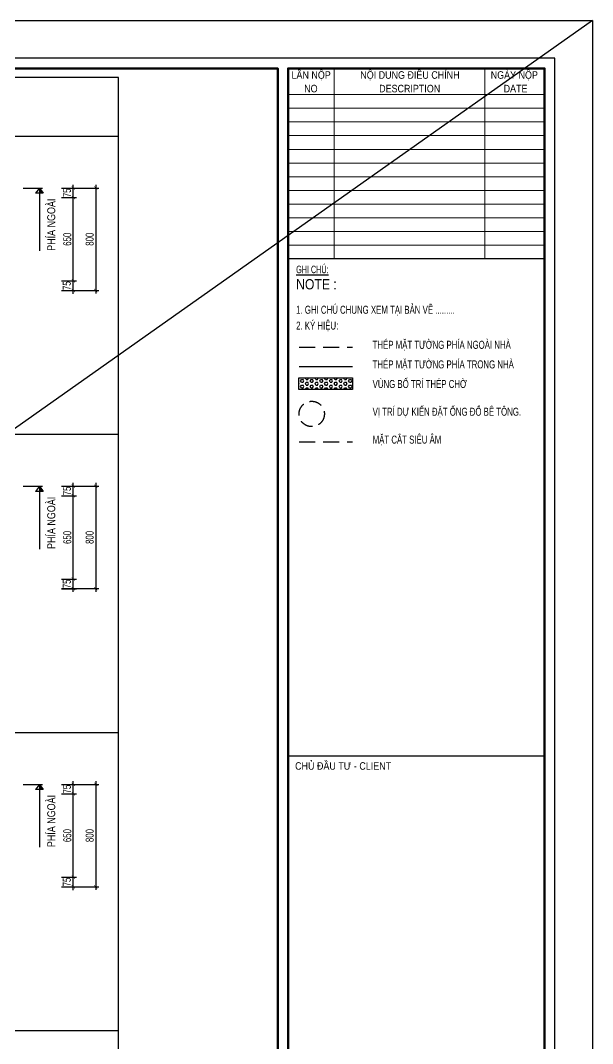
# Model space of a CAD drawing. Extents: x 21 to 2225438, y -14 to 594976.
# Drawn here: x 2220970 to 2225438, y 586987 to 594976 of the extents above; entities that cross this region are included whole.
import ezdxf
from ezdxf.enums import TextEntityAlignment as Align

# ---------------------------------------------------------------- set-up
doc = ezdxf.new("R2010")
doc.units = 0
doc.header["$LTSCALE"] = 1000
doc.header["$MEASUREMENT"] = 0
doc.header["$PDMODE"] = 3
doc.linetypes.add('HIDDEN', pattern=[0.375, 0.25, -0.125])
doc.layers.get('0').update_dxf_attribs({"linetype": 'CONTINUOUS'})
doc.layers.get('Defpoints').update_dxf_attribs({"linetype": 'CONTINUOUS'})
for name, color, linetype in [('CDC -TEXT KHUNG', 7, 'CONTINUOUS'), ('CDC-KHUNGTEN', 7, 'CONTINUOUS'), ('CDC.02.DIM', 1, 'CONTINUOUS'), ('CDC.03.BORDER', 3, 'CONTINUOUS'), ('CDC.04.HIDDEN', 8, 'HIDDEN'), ('CDC.05.STEEL', 4, 'CONTINUOUS'), ('CDC.06.TEXT', 2, 'CONTINUOUS'), ('CDC.10.HATCH', 9, 'CONTINUOUS'), ('CDC.11.NOTE', 8, 'CONTINUOUS'), ('CDC.15.NOPLOT', 87, 'CONTINUOUS')]:
    doc.layers.add(name, color=color, linetype=linetype)
doc.layers.add('KCS_Plotter', color=11, linetype='CONTINUOUS', plot=False)
doc.styles.add('ARIAL', font='arial.ttf', dxfattribs={"width": 0.6})
doc.styles.add('Arial_4', font='arial.ttf', dxfattribs={"width": 0.75, "height": 3})
doc.styles.add('KT CDC', font='arial.ttf', dxfattribs={"width": 0.85, "height": 200})
doc.styles.add('SMTEXT', font='arial.ttf', dxfattribs={"width": 0.7})
doc.dimstyles.new('DIM25', dxfattribs={"dimscale": 25, "dimtxt": 2.5, "dimasz": 1, "dimexe": 1, "dimexo": 0, "dimgap": 0.6, "dimtad": 1, "dimdec": 0, "dimzin": 13, "dimdsep": 46, "dimtxsty": 'SMTEXT', "dimblk": 'ARCHTICK', "dimblk1": 'ARCHTICK', "dimblk2": 'DOT', "dimcen": 0, "dimdle": 1, "dimclrd": 1, "dimclre": 1, "dimclrt": 2, "dimadec": 0, "dimazin": 0, "dimtfac": 1, "dimtdec": 0, "dimtix": 1, "dimtmove": 2, "dimatfit": 3, "dimldrblk": 'DOT', "dimfxl": 1, "dimtolj": 1, "dimtzin": 13, "dimarcsym": 0})

# ---------------------------------------------------------------- blocks, each defined once
blk = doc.blocks.new('_ARCHTICK')
at = {"color": 0, "linetype": 'ByBlock', "const_width": 0.15}
blk.add_lwpolyline([(-0.5, -0.5), (0.5, 0.5)], dxfattribs=at)
blk = doc.blocks.new('*D109')
at = {"layer": 'CDC.02.DIM', "color": 1, "lineweight": -2, "transparency": 16777216}
for p, q in [((2221383.2, 592917.6), (2221383.2, 593618.1)), ((2221289.6, 593593.1), (2221408.2, 593593.1)), ((2221289.6, 592942.6), (2221408.2, 592942.6))]:
    blk.add_line(p, q, dxfattribs=at)
at = {"layer": 'Defpoints', "color": 0, "transparency": 16777216}
for p in [(2221289.6, 593593.1), (2221383.2, 593593.1), (2221289.6, 592942.6)]:
    blk.add_point(p, dxfattribs=at)
at = {"layer": 'CDC.02.DIM', "color": 1, "lineweight": -2, "transparency": 16777216, "xscale": 25, "yscale": 25, "zscale": 25}
for p, rotation in [((2221383.2, 593593.1), 90), ((2221383.2, 592942.6), 270)]:
    blk.add_blockref('_ARCHTICK', p, dxfattribs=dict(at, rotation=rotation))
at = {"layer": 'CDC.02.DIM', "color": 2, "transparency": 16777216, "insert": (2221336.3, 593267.9), "char_height": 62.5, "attachment_point": 5, "rotation": 90, "style": 'SMTEXT'}
blk.add_mtext('\\A1;650', dxfattribs=at)
blk = doc.blocks.new('_Dot')
at = {"color": 0, "linetype": 'ByBlock', "lineweight": -2}
blk.add_line((-0.5, 0), (-1, 0), dxfattribs=at)
at = {"color": 0, "linetype": 'ByBlock', "const_width": 0.5}
blk.add_lwpolyline([(-0.25, 0, 1), (0.25, 0, 1)], format="xyb", close=True, dxfattribs=at)
blk = doc.blocks.new('*D110')
at = {"layer": 'CDC.02.DIM', "color": 1, "lineweight": -2, "transparency": 16777216}
for p, q in [((2221557.9, 593693.1), (2221557.9, 592843.1)), ((2221289.6, 593668.1), (2221582.9, 593668.1)), ((2221289.6, 592868.1), (2221582.9, 592868.1))]:
    blk.add_line(p, q, dxfattribs=at)
at = {"layer": 'Defpoints', "color": 0, "transparency": 16777216}
for p in [(2221289.6, 593668.1), (2221289.6, 592868.1), (2221557.9, 592868.1)]:
    blk.add_point(p, dxfattribs=at)
at = {"layer": 'CDC.02.DIM', "color": 1, "lineweight": -2, "transparency": 16777216, "xscale": 25, "yscale": 25, "zscale": 25}
for p, rotation in [((2221557.9, 593668.1), 90), ((2221557.9, 592868.1), 270)]:
    blk.add_blockref('_ARCHTICK', p, dxfattribs=dict(at, rotation=rotation))
at = {"layer": 'CDC.02.DIM', "color": 2, "transparency": 16777216, "insert": (2221511, 593268.1), "char_height": 62.5, "attachment_point": 5, "rotation": 90, "style": 'SMTEXT'}
blk.add_mtext('\\A1;800', dxfattribs=at)
blk = doc.blocks.new('*D111')
at = {"layer": 'CDC.02.DIM', "color": 1, "lineweight": -2, "transparency": 16777216}
for p, q in [((2221383.2, 593568.1), (2221383.2, 593693.1)), ((2221289.6, 593668.1), (2221408.2, 593668.1)), ((2221289.6, 593593.1), (2221408.2, 593593.1))]:
    blk.add_line(p, q, dxfattribs=at)
at = {"layer": 'Defpoints', "color": 0, "transparency": 16777216}
for p in [(2221289.6, 593668.1), (2221383.2, 593668.1), (2221289.6, 593593.1)]:
    blk.add_point(p, dxfattribs=at)
at = {"layer": 'CDC.02.DIM', "color": 1, "lineweight": -2, "transparency": 16777216, "xscale": 25, "yscale": 25, "zscale": 25}
for p, rotation in [((2221383.2, 593668.1), 90), ((2221383.2, 593593.1), 270)]:
    blk.add_blockref('_ARCHTICK', p, dxfattribs=dict(at, rotation=rotation))
at = {"layer": 'CDC.02.DIM', "color": 2, "transparency": 16777216, "insert": (2221333.7, 593630.6), "char_height": 62.5, "attachment_point": 5, "rotation": 90, "style": 'SMTEXT'}
blk.add_mtext('\\A1;75', dxfattribs=at)
blk = doc.blocks.new('*D112')
at = {"layer": 'CDC.02.DIM', "color": 1, "lineweight": -2, "transparency": 16777216}
for p, q in [((2221383.2, 592842.7), (2221383.2, 592967.6)), ((2221289.6, 592942.6), (2221408.2, 592942.6)), ((2221289.6, 592867.7), (2221408.2, 592867.7))]:
    blk.add_line(p, q, dxfattribs=at)
at = {"layer": 'Defpoints', "color": 0, "transparency": 16777216}
for p in [(2221289.6, 592942.6), (2221383.2, 592942.6), (2221289.6, 592867.7)]:
    blk.add_point(p, dxfattribs=at)
at = {"layer": 'CDC.02.DIM', "color": 1, "lineweight": -2, "transparency": 16777216, "xscale": 25, "yscale": 25, "zscale": 25}
for p, rotation in [((2221383.2, 592942.6), 90), ((2221383.2, 592867.7), 270)]:
    blk.add_blockref('_ARCHTICK', p, dxfattribs=dict(at, rotation=rotation))
at = {"layer": 'CDC.02.DIM', "color": 2, "transparency": 16777216, "insert": (2221332.7, 592905.2), "char_height": 62.5, "attachment_point": 5, "rotation": 90, "style": 'SMTEXT'}
blk.add_mtext('\\A1;75', dxfattribs=at)
blk = doc.blocks.new('*D133')
at = {"layer": 'CDC.02.DIM', "color": 1, "lineweight": -2, "transparency": 16777216}
for p, q in [((2221383.2, 590589.3), (2221383.2, 591289.8)), ((2221289.6, 591264.8), (2221408.2, 591264.8)), ((2221289.6, 590614.3), (2221408.2, 590614.3))]:
    blk.add_line(p, q, dxfattribs=at)
at = {"layer": 'Defpoints', "color": 0, "transparency": 16777216}
for p in [(2221289.6, 591264.8), (2221383.2, 591264.8), (2221289.6, 590614.3)]:
    blk.add_point(p, dxfattribs=at)
at = {"layer": 'CDC.02.DIM', "color": 1, "lineweight": -2, "transparency": 16777216, "xscale": 25, "yscale": 25, "zscale": 25}
for p, rotation in [((2221383.2, 591264.8), 90), ((2221383.2, 590614.3), 270)]:
    blk.add_blockref('_ARCHTICK', p, dxfattribs=dict(at, rotation=rotation))
at = {"layer": 'CDC.02.DIM', "color": 2, "transparency": 16777216, "insert": (2221336.3, 590939.5), "char_height": 62.5, "attachment_point": 5, "rotation": 90, "style": 'SMTEXT'}
blk.add_mtext('\\A1;650', dxfattribs=at)
blk = doc.blocks.new('*D134')
at = {"layer": 'CDC.02.DIM', "color": 1, "lineweight": -2, "transparency": 16777216}
for p, q in [((2221557.9, 591364.7), (2221557.9, 590514.7)), ((2221289.6, 591339.7), (2221582.9, 591339.7)), ((2221289.6, 590539.7), (2221582.9, 590539.7))]:
    blk.add_line(p, q, dxfattribs=at)
at = {"layer": 'Defpoints', "color": 0, "transparency": 16777216}
for p in [(2221289.6, 591339.7), (2221289.6, 590539.7), (2221557.9, 590539.7)]:
    blk.add_point(p, dxfattribs=at)
at = {"layer": 'CDC.02.DIM', "color": 1, "lineweight": -2, "transparency": 16777216, "xscale": 25, "yscale": 25, "zscale": 25}
for p, rotation in [((2221557.9, 591339.7), 90), ((2221557.9, 590539.7), 270)]:
    blk.add_blockref('_ARCHTICK', p, dxfattribs=dict(at, rotation=rotation))
at = {"layer": 'CDC.02.DIM', "color": 2, "transparency": 16777216, "insert": (2221511, 590939.7), "char_height": 62.5, "attachment_point": 5, "rotation": 90, "style": 'SMTEXT'}
blk.add_mtext('\\A1;800', dxfattribs=at)
blk = doc.blocks.new('*D135')
at = {"layer": 'CDC.02.DIM', "color": 1, "lineweight": -2, "transparency": 16777216}
for p, q in [((2221383.2, 591239.8), (2221383.2, 591364.7)), ((2221289.6, 591339.7), (2221408.2, 591339.7)), ((2221289.6, 591264.8), (2221408.2, 591264.8))]:
    blk.add_line(p, q, dxfattribs=at)
at = {"layer": 'Defpoints', "color": 0, "transparency": 16777216}
for p in [(2221289.6, 591339.7), (2221383.2, 591339.7), (2221289.6, 591264.8)]:
    blk.add_point(p, dxfattribs=at)
at = {"layer": 'CDC.02.DIM', "color": 1, "lineweight": -2, "transparency": 16777216, "xscale": 25, "yscale": 25, "zscale": 25}
for p, rotation in [((2221383.2, 591339.7), 90), ((2221383.2, 591264.8), 270)]:
    blk.add_blockref('_ARCHTICK', p, dxfattribs=dict(at, rotation=rotation))
at = {"layer": 'CDC.02.DIM', "color": 2, "transparency": 16777216, "insert": (2221333.7, 591302.2), "char_height": 62.5, "attachment_point": 5, "rotation": 90, "style": 'SMTEXT'}
blk.add_mtext('\\A1;75', dxfattribs=at)
blk = doc.blocks.new('*D136')
at = {"layer": 'CDC.02.DIM', "color": 1, "lineweight": -2, "transparency": 16777216}
for p, q in [((2221383.2, 590514.3), (2221383.2, 590639.3)), ((2221289.6, 590614.3), (2221408.2, 590614.3)), ((2221289.6, 590539.3), (2221408.2, 590539.3))]:
    blk.add_line(p, q, dxfattribs=at)
at = {"layer": 'Defpoints', "color": 0, "transparency": 16777216}
for p in [(2221289.6, 590614.3), (2221383.2, 590614.3), (2221289.6, 590539.3)]:
    blk.add_point(p, dxfattribs=at)
at = {"layer": 'CDC.02.DIM', "color": 1, "lineweight": -2, "transparency": 16777216, "xscale": 25, "yscale": 25, "zscale": 25}
for p, rotation in [((2221383.2, 590614.3), 90), ((2221383.2, 590539.3), 270)]:
    blk.add_blockref('_ARCHTICK', p, dxfattribs=dict(at, rotation=rotation))
at = {"layer": 'CDC.02.DIM', "color": 2, "transparency": 16777216, "insert": (2221332.7, 590576.8), "char_height": 62.5, "attachment_point": 5, "rotation": 90, "style": 'SMTEXT'}
blk.add_mtext('\\A1;75', dxfattribs=at)
blk = doc.blocks.new('*D141')
at = {"layer": 'CDC.02.DIM', "color": 1, "lineweight": -2, "transparency": 16777216}
for p, q in [((2221383.2, 588260.9), (2221383.2, 588961.4)), ((2221289.6, 588936.4), (2221408.2, 588936.4)), ((2221289.6, 588285.9), (2221408.2, 588285.9))]:
    blk.add_line(p, q, dxfattribs=at)
at = {"layer": 'Defpoints', "color": 0, "transparency": 16777216}
for p in [(2221289.6, 588936.4), (2221383.2, 588936.4), (2221289.6, 588285.9)]:
    blk.add_point(p, dxfattribs=at)
at = {"layer": 'CDC.02.DIM', "color": 1, "lineweight": -2, "transparency": 16777216, "xscale": 25, "yscale": 25, "zscale": 25}
for p, rotation in [((2221383.2, 588936.4), 90), ((2221383.2, 588285.9), 270)]:
    blk.add_blockref('_ARCHTICK', p, dxfattribs=dict(at, rotation=rotation))
at = {"layer": 'CDC.02.DIM', "color": 2, "transparency": 16777216, "insert": (2221336.3, 588611.1), "char_height": 62.5, "attachment_point": 5, "rotation": 90, "style": 'SMTEXT'}
blk.add_mtext('\\A1;650', dxfattribs=at)
blk = doc.blocks.new('*D142')
at = {"layer": 'CDC.02.DIM', "color": 1, "lineweight": -2, "transparency": 16777216}
for p, q in [((2221289.6, 589011.3), (2221582.9, 589011.3)), ((2221557.9, 589036.3), (2221557.9, 588186.3)), ((2221289.6, 588211.3), (2221582.9, 588211.3))]:
    blk.add_line(p, q, dxfattribs=at)
at = {"layer": 'Defpoints', "color": 0, "transparency": 16777216}
for p in [(2221289.6, 589011.3), (2221289.6, 588211.3), (2221557.9, 588211.3)]:
    blk.add_point(p, dxfattribs=at)
at = {"layer": 'CDC.02.DIM', "color": 1, "lineweight": -2, "transparency": 16777216, "xscale": 25, "yscale": 25, "zscale": 25}
for p, rotation in [((2221557.9, 589011.3), 90), ((2221557.9, 588211.3), 270)]:
    blk.add_blockref('_ARCHTICK', p, dxfattribs=dict(at, rotation=rotation))
at = {"layer": 'CDC.02.DIM', "color": 2, "transparency": 16777216, "insert": (2221511, 588611.3), "char_height": 62.5, "attachment_point": 5, "rotation": 90, "style": 'SMTEXT'}
blk.add_mtext('\\A1;800', dxfattribs=at)
blk = doc.blocks.new('*D143')
at = {"layer": 'CDC.02.DIM', "color": 1, "lineweight": -2, "transparency": 16777216}
for p, q in [((2221289.6, 589011.3), (2221408.2, 589011.3)), ((2221383.2, 588911.4), (2221383.2, 589036.3)), ((2221289.6, 588936.4), (2221408.2, 588936.4))]:
    blk.add_line(p, q, dxfattribs=at)
at = {"layer": 'Defpoints', "color": 0, "transparency": 16777216}
for p in [(2221289.6, 589011.3), (2221383.2, 589011.3), (2221289.6, 588936.4)]:
    blk.add_point(p, dxfattribs=at)
at = {"layer": 'CDC.02.DIM', "color": 1, "lineweight": -2, "transparency": 16777216, "xscale": 25, "yscale": 25, "zscale": 25}
for p, rotation in [((2221383.2, 589011.3), 90), ((2221383.2, 588936.4), 270)]:
    blk.add_blockref('_ARCHTICK', p, dxfattribs=dict(at, rotation=rotation))
at = {"layer": 'CDC.02.DIM', "color": 2, "transparency": 16777216, "insert": (2221333.7, 588973.9), "char_height": 62.5, "attachment_point": 5, "rotation": 90, "style": 'SMTEXT'}
blk.add_mtext('\\A1;75', dxfattribs=at)
blk = doc.blocks.new('*D144')
at = {"layer": 'CDC.02.DIM', "color": 1, "lineweight": -2, "transparency": 16777216}
for p, q in [((2221289.6, 588285.9), (2221408.2, 588285.9)), ((2221383.2, 588185.9), (2221383.2, 588310.9)), ((2221289.6, 588210.9), (2221408.2, 588210.9))]:
    blk.add_line(p, q, dxfattribs=at)
at = {"layer": 'Defpoints', "color": 0, "transparency": 16777216}
for p in [(2221289.6, 588285.9), (2221383.2, 588285.9), (2221289.6, 588210.9)]:
    blk.add_point(p, dxfattribs=at)
at = {"layer": 'CDC.02.DIM', "color": 1, "lineweight": -2, "transparency": 16777216, "xscale": 25, "yscale": 25, "zscale": 25}
for p, rotation in [((2221383.2, 588285.9), 90), ((2221383.2, 588210.9), 270)]:
    blk.add_blockref('_ARCHTICK', p, dxfattribs=dict(at, rotation=rotation))
at = {"layer": 'CDC.02.DIM', "color": 2, "transparency": 16777216, "insert": (2221332.7, 588248.4), "char_height": 62.5, "attachment_point": 5, "rotation": 90, "style": 'SMTEXT'}
blk.add_mtext('\\A1;75', dxfattribs=at)
blk = doc.blocks.new('CDTA1')
at = {"layer": 'CDC-KHUNGTEN', "color": 6, "lineweight": 25}
blk.add_line((0, 90), (-75, 90), dxfattribs=at)
at = {"layer": 'CDC-KHUNGTEN', "color": 6, "style": 'KT CDC', "width": 0.85}
blk.add_text('CHỦ ĐẦU TƯ - CLIENT', height=2.2, dxfattribs=at).set_placement((-72.93, 86))
blk = doc.blocks.new('KHUNG TEN')
at = {"layer": 'CDC-KHUNGTEN', "color": 8, "lineweight": 9}
for p, q in [((76550, 58000), (76550, 52433)), ((80950, 58000), (80950, 52433)), ((82700, 57233), (75200, 57233)), ((82700, 56833), (75200, 56833)), ((82700, 56433), (75200, 56433)), ((82700, 56033), (75200, 56033)), ((82700, 55633), (75200, 55633)), ((82700, 55233), (75200, 55233)), ((82700, 54833), (75200, 54833)), ((82700, 54433), (75200, 54433)), ((82700, 54033), (75200, 54033)), ((82700, 53633), (75200, 53633)), ((82700, 53233), (75200, 53233)), ((82700, 52833), (75200, 52833))]:
    blk.add_line(p, q, dxfattribs=at)
at = {"layer": 'CDC-KHUNGTEN', "color": 6, "lineweight": 25}
blk.add_line((82700, 52433), (75200, 52433), dxfattribs=at)
at = {"layer": 'CDC-KHUNGTEN', "color": 8}
blk.add_lwpolyline([(75096, 1100), (83000, 1100), (83000, 58300), (3000, 58300), (3000, 1100), (75096, 1100)], dxfattribs=at)
at = {"layer": 'CDC-KHUNGTEN', "color": 255, "lineweight": 60}
blk.add_lwpolyline([(74900, 1400), (74900, 58000), (3300, 58000), (3300, 1400), (74900, 1400)], close=True, dxfattribs=at)
blk.add_lwpolyline([(75200, 1400), (82700, 1400), (82700, 58000), (75200, 58000), (75200, 1400)], dxfattribs=at)
at = {"layer": 'Defpoints', "color": 1, "ltscale": 0.2}
blk.add_lwpolyline([(0, 0), (0, 59400), (84100, 59400), (84100, 0), (0, 0)], close=True, dxfattribs=at)
at = {"layer": 'CDC-KHUNGTEN', "xscale": 100, "yscale": 100, "zscale": 100}
blk.add_blockref('CDTA1', (82700, 28900), dxfattribs=at)
at = {"layer": 'CDC -TEXT KHUNG', "color": 7, "style": 'KT CDC', "width": 0.85}
for s, p in [('NO', (75672, 57299)), ('DESCRIPTION', (77863, 57299)), ('DATE', (81501, 57299))]:
    blk.add_text(s, height=220, dxfattribs=at).set_placement(p)
at = {"layer": 'CDC -TEXT KHUNG', "char_height": 220, "attachment_point": 2, "line_spacing_factor": 0.941778, "style": 'KT CDC'}
for s, insert, width in [('LẦN NỘP', (75875, 57916), 1464.22), ('NỘI DUNG ĐIỀU CHỈNH', (78763, 57916), 3699.71), ('NGÀY NỘP', (81814, 57916), 1755.59)]:
    blk.add_mtext(s, dxfattribs=dict(at, insert=insert, width=width))
at = {"layer": 'CDC-KHUNGTEN', "color": 7, "style": 'Arial_4', "width": 0.85}
blk.add_text('NOTE :', height=300, dxfattribs=at).set_placement((75436, 51540))
at = {"layer": 'CDC-KHUNGTEN', "color": 6, "insert": (75436, 52233), "char_height": 220, "width": 1881.96, "attachment_point": 1, "style": 'ARIAL'}
blk.add_mtext('{\\LGHI CHÚ:}', dxfattribs=at)

msp = doc.modelspace()

# ---------------------------------------------------------------- hatches: boundary and pattern name
at = {"layer": 'CDC.10.HATCH'}
h = msp.add_hatch(dxfattribs=at)
h.set_pattern_fill('HEX', color=256, scale=100, style=0)
h.set_pattern_definition([(0, (2070464.286, 404396.825), (0, 21.6506351), [12.5, -25]), (120, (2070464.286, 404396.825), (-18.75, -10.8253175), [12.5, -25]), (60, (2070476.786, 404396.825), (-18.75, 10.8253175), [12.5, -25])])
h.paths.add_polyline_path([(2223562.74, 592185.53), (2223143.65, 592185.53), (2223143.65, 592095.19), (2223562.74, 592095.19)])

# ---------------------------------------------------------------- linework, layer by layer
at = {"layer": 'CDC.02.DIM'}
msp.add_lwpolyline([(2223143.65, 592185.53), (2223562.74, 592185.53), (2223562.74, 592095.19), (2223143.65, 592095.19)], close=True, dxfattribs=at)
at = {"layer": 'CDC.03.BORDER'}
msp.add_line((2221734.83, 594071.21), (2213885.21, 594071.21), dxfattribs=at)
msp.add_line((2221734.83, 594071.21), (2213885.21, 594071.21), dxfattribs=at)
msp.add_lwpolyline([(2221734.83, 594531.21), (2213885.21, 594531.21), (2213885.21, 579589.07), (2221734.83, 579589.07)], close=True, dxfattribs=at)
msp.add_lwpolyline([(2221734.83, 594531.21), (2213885.21, 594531.21), (2213885.21, 579589.07), (2221734.83, 579589.07)], close=True, dxfattribs=at)
at = {"layer": 'CDC.04.HIDDEN', "ltscale": 0.6}
for p, q in [((2220992.25, 593668.09), (2221167.7, 593668.09)), ((2220992.25, 591339.71), (2221167.7, 591339.71)), ((2220992.25, 589011.34), (2221167.7, 589011.34))]:
    msp.add_line(p, q, dxfattribs=at)
at = {"layer": 'CDC.04.HIDDEN', "ltscale": 0.5}
msp.add_line((2223145.82, 591685.99, 35985.6), (2223562.74, 591685.99, 35985.6), dxfattribs=at)
at = {"layer": 'CDC.04.HIDDEN', "ltscale": 0.4}
msp.add_circle((2223244.82, 591903.75, 35985.6), 99, dxfattribs=at)
at = {"layer": 'CDC.05.STEEL', "linetype": 'HIDDEN', "ltscale": 0.5}
msp.add_line((2223145.82, 592426.37, 35985.6), (2223562.74, 592426.37, 35985.6), dxfattribs=at)
at = {"layer": 'CDC.05.STEEL'}
msp.add_line((2223145.82, 592273.36, 35985.6), (2223562.74, 592273.36, 35985.6), dxfattribs=at)
at = {"layer": 'CDC.11.NOTE'}
for p, q in [((2221117.89, 593668.09), (2221088.89, 593626.71)), ((2221146.89, 593626.71), (2221088.89, 593626.71)), ((2221117.89, 593668.09), (2221146.89, 593626.71)), ((2221117.89, 593668.09), (2221117.89, 593176.66)), ((2221117.89, 591339.71), (2221088.89, 591298.33)), ((2221146.89, 591298.33), (2221088.89, 591298.33)), ((2221117.89, 591339.71), (2221146.89, 591298.33)), ((2221117.89, 591339.71), (2221117.89, 590848.28)), ((2221117.89, 589011.34), (2221088.89, 588969.95)), ((2221146.89, 588969.95), (2221088.89, 588969.95)), ((2221117.89, 589011.34), (2221146.89, 588969.95)), ((2221117.89, 589011.34), (2221117.89, 588519.9))]:
    msp.add_line(p, q, dxfattribs=at)
for points in [[(2221146.89, 593626.71), (2221117.89, 593668.09), (2221117.89, 593626.71), (2221117.89, 593668.09)], [(2221146.89, 591298.33), (2221117.89, 591339.71), (2221117.89, 591298.33), (2221117.89, 591339.71)], [(2221146.89, 588969.95), (2221117.89, 589011.34), (2221117.89, 588969.95), (2221117.89, 589011.34)]]:
    msp.add_solid(points, dxfattribs=at)
at = {"layer": 'CDC.15.NOPLOT'}
for p, q in [((2221734.83, 591742.83), (2213885.21, 591742.83)), ((2221734.83, 589414.45), (2213885.21, 589414.45)), ((2221734.83, 587086.07), (2213885.21, 587086.07))]:
    msp.add_line(p, q, dxfattribs=at)
at = {"layer": 'Defpoints', "linetype": 'HIDDEN'}
for p, q in [((2221734.83, 591742.83), (2213885.21, 591742.83)), ((2221734.83, 591742.83), (2213885.21, 591742.83)), ((2221734.83, 591742.83), (2213885.21, 591742.83)), ((2221734.83, 591742.83), (2213885.21, 591742.83)), ((2221734.83, 589414.45), (2213885.21, 589414.45)), ((2221734.83, 589414.45), (2213885.21, 589414.45)), ((2221734.83, 587086.07), (2213885.21, 587086.07))]:
    msp.add_line(p, q, dxfattribs=at)
at = {"layer": 'KCS_Plotter'}
msp.add_line((2225437.82, 594976.42), (2202968.82, 579106.52), dxfattribs=at)

# ---------------------------------------------------------------- block references
at = {"layer": 'CDC.06.TEXT', "xscale": 0.267170035669908, "yscale": 0.267170035669908, "zscale": 0.267170035669908}
msp.add_blockref('KHUNG TEN', (2202968.82, 579106.52), dxfattribs=at)

# ---------------------------------------------------------------- texts
at = {"layer": 'CDC.06.TEXT', "style": 'ARIAL', "width": 0.8}
for p in [(2221203.1, 593381.61), (2221203.1, 591053.23), (2221203.1, 588724.86)]:
    msp.add_text('PHÍA NGOÀI', height=62.5, rotation=90, dxfattribs=at).set_placement(p, align=Align.MIDDLE)
at = {"layer": 'CDC.06.TEXT', "style": 'ARIAL', "width": 0.7}
for s, p in [('1. GHI CHÚ CHUNG XEM TẠI BẢN VẼ .........', (2223123, 592717.44)), ('2. KÝ HIỆU:', (2223123, 592593.56)), ('THÉP MẶT TƯỜNG PHÍA NGOÀI NHÀ', (2223720.61, 592443.65)), ('THÉP MẶT TƯỜNG PHÍA TRONG NHÀ', (2223720.61, 592290.64)), ('VÙNG BỐ TRÍ THÉP CHỜ', (2223720.61, 592137.63)), ('VỊ TRÍ DỰ KIẾN ĐẶT ỐNG ĐỔ BÊ TÔNG.', (2223720.61, 591921.03)), ('MẶT CẮT SIÊU ÂM', (2223720.61, 591703.27))]:
    msp.add_text(s, height=62.5, dxfattribs=at).set_placement(p, align=Align.MIDDLE_LEFT)

# ---------------------------------------------------------------- dimensions: what is measured, and where the dimension line sits
at = {"layer": 'CDC.02.DIM'}
for base, p1, p2, picture, middle in [((2221557.94, 592868.09), (2221289.61, 593668.09), (2221289.61, 592868.09), '*D110', (2221511.03, 593268.09)), ((2221383.1675, 593593.1486), (2221289.6092, 592942.6487), (2221289.6092, 593593.1486), '*D109', (2221336.2566, 593267.8987)), ((2221557.94, 590539.71), (2221289.61, 591339.71), (2221289.61, 590539.71), '*D134', (2221511.03, 590939.71)), ((2221383.16745, 591264.76982), (2221289.60916, 590614.26984), (2221289.60916, 591264.76982), '*D133', (2221336.25664, 590939.51983)), ((2221557.94, 588211.34), (2221289.61, 589011.34), (2221289.61, 588211.34), '*D142', (2221511.03, 588611.34)), ((2221383.16745, 588936.391), (2221289.60916, 588285.89102), (2221289.60916, 588936.391), '*D141', (2221336.25664, 588611.14101))]:
    dim = msp.add_linear_dim(base=base, p1=p1, p2=p2, angle=270, dimstyle='DIM25', dxfattribs=at)
    dim.commit()
    dim.dimension.update_dxf_attribs({"geometry": picture, "text_midpoint": middle})
for base, p1, p2, picture, middle in [((2221383.17, 593668.09), (2221289.61, 593593.15), (2221289.61, 593668.09), '*D111', (2221333.69, 593630.62)), ((2221383.17, 592942.65), (2221289.61, 592867.7), (2221289.61, 592942.65), '*D112', (2221332.69, 592905.18)), ((2221383.17, 591339.71), (2221289.61, 591264.77), (2221289.61, 591339.71), '*D135', (2221333.69, 591302.24)), ((2221383.17, 590614.27), (2221289.61, 590539.32), (2221289.61, 590614.27), '*D136', (2221332.69, 590576.8)), ((2221383.17, 589011.34), (2221289.61, 588936.39), (2221289.61, 589011.34), '*D143', (2221333.69, 588973.86)), ((2221383.17, 588285.89), (2221289.61, 588210.95), (2221289.61, 588285.89), '*D144', (2221332.69, 588248.42))]:
    dim = msp.add_linear_dim(base=base, p1=p1, p2=p2, angle=90, dimstyle='DIM25', dxfattribs=at)
    dim.commit()
    dim.dimension.update_dxf_attribs({"geometry": picture, "text_midpoint": middle, "dimtype": 160})

doc.saveas('drawing.dxf')
